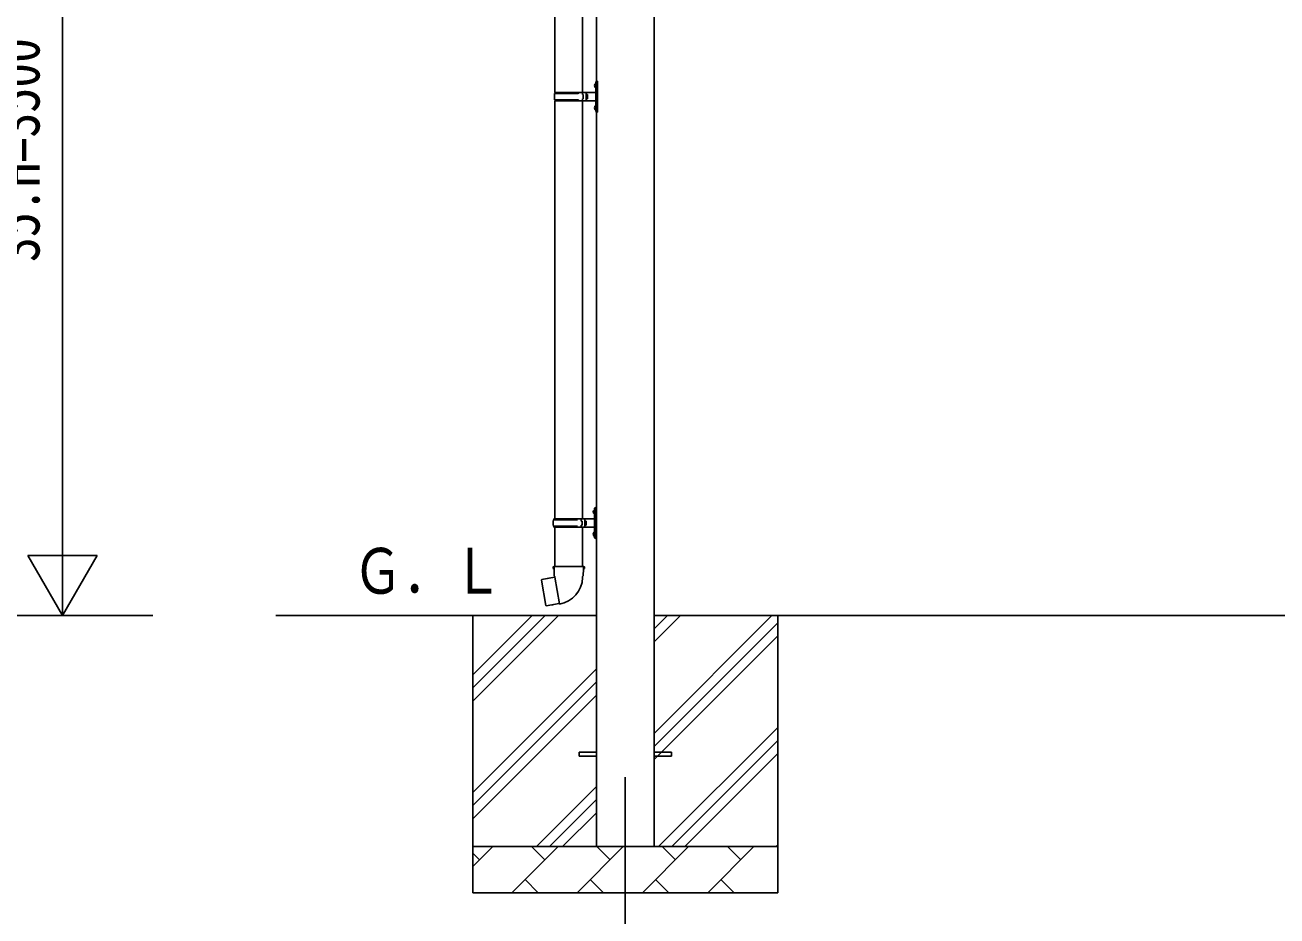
# Model space of a CAD drawing. Units: millimetres, scale not verified. Extents: x -12615 to 12615, y -8910 to 8910.
# Drawn here: x -4059 to -1348, y -5632 to -3705 of the extents above; entities that cross this region are included whole.
import ezdxf
from ezdxf.enums import TextEntityAlignment as Align

# ---------------------------------------------------------------- set-up
doc = ezdxf.new("R2010")
doc.units = ezdxf.units.MM
doc.header["$LTSCALE"] = 40
for name, color, linetype in [('0-3_YKK_12', 2, 'Continuous'), ('0-4_YKK_13', 4, 'Continuous'), ('0-5_YKK_A1', 4, 'Continuous'), ('0-6_YKK_D', 6, 'Continuous')]:
    doc.layers.add(name, color=color, linetype=linetype)
doc.styles.add('ＭＳ ゴシック', font='')
doc.styles.get('ＭＳ ゴシック').set_extended_font_data('MS Gothic')

msp = doc.modelspace()

# ---------------------------------------------------------------- linework, layer by layer
at = {"layer": '0-3_YKK_12'}
msp.add_line((-2759.22, -5332.18), (-2759.22, -5832.18), dxfattribs=at)
at = {"layer": '0-4_YKK_13'}
for p, q in [((-2911.72, -2946.18), (-2911.72, -3850.68)), ((-2851.72, -2946.18), (-2851.72, -3850.68)), ((-2825.52, -3833.54), (-2823.47, -3834.53)), ((-2824.25, -3831.53), (-2823.62, -3831.53)), ((-2824.25, -3831.53), (-2824.25, -3839.83)), ((-2824.25, -3839.83), (-2823.62, -3839.83)), ((-2823.62, -3831.53), (-2823.62, -3839.83)), ((-2823.62, -3831.53), (-2823.22, -3831.93)), ((-2823.62, -3839.83), (-2823.22, -3839.43)), ((-2823.47, -3834.53), (-2822.86, -3835.68)), ((-2823.22, -3827.68), (-2820.22, -3826.18)), ((-2823.22, -3827.68), (-2823.22, -3859.68)), ((-2823.22, -3831.93), (-2823.22, -3839.43)), ((-2820.22, -3826.18), (-2820.22, -3859.68)), ((-2820.22, -3826.18), (-2819.22, -3826.18)), ((-2819.22, -3826.18), (-2819.22, -3859.68)), ((-2912.22, -3852.68), (-2861.88, -3852.68)), ((-2912.22, -3866.68), (-2861.88, -3866.68)), ((-2911.72, -3868.68), (-2911.72, -4773.18)), ((-2911.22, -3850.68), (-2825.22, -3850.68)), ((-2911.22, -3850.68), (-2911.22, -3852.68)), ((-2911.22, -3868.68), (-2911.22, -3866.68)), ((-2911.22, -3868.68), (-2825.22, -3868.68)), ((-2852.22, -3850.68), (-2852.22, -3855.18)), ((-2852.22, -3855.18), (-2850.22, -3855.18)), ((-2852.22, -3868.68), (-2852.22, -3864.18)), ((-2852.22, -3864.18), (-2850.22, -3864.18)), ((-2851.72, -3868.68), (-2851.72, -4773.18)), ((-2850.22, -3855.18), (-2850.22, -3859.68)), ((-2850.22, -3864.18), (-2850.22, -3859.68)), ((-2844.22, -3850.68), (-2844.22, -3859.68)), ((-2844.22, -3855.18), (-2841.22, -3855.18)), ((-2844.22, -3868.68), (-2844.22, -3859.68)), ((-2844.22, -3864.18), (-2841.22, -3864.18)), ((-2841.22, -3855.18), (-2841.22, -3859.68)), ((-2841.22, -3864.18), (-2841.22, -3859.68)), ((-2823.22, -3891.68), (-2823.22, -3859.68)), ((-2820.22, -3893.18), (-2820.22, -3859.68)), ((-2819.22, -3893.18), (-2819.22, -3859.68)), ((-2825.52, -3881.54), (-2823.47, -3882.53)), ((-2824.25, -3879.53), (-2823.62, -3879.53)), ((-2824.25, -3879.53), (-2824.25, -3887.83)), ((-2824.25, -3887.83), (-2823.62, -3887.83)), ((-2823.62, -3879.53), (-2823.62, -3887.83)), ((-2823.62, -3879.53), (-2823.22, -3879.93)), ((-2823.62, -3887.83), (-2823.22, -3887.43)), ((-2823.47, -3882.53), (-2822.86, -3883.68)), ((-2823.22, -3879.93), (-2823.22, -3887.43)), ((-2823.22, -3891.68), (-2820.22, -3893.18)), ((-2820.22, -3893.18), (-2819.22, -3893.18)), ((-2828.02, -4756.04), (-2825.97, -4757.03)), ((-2826.75, -4754.03), (-2826.12, -4754.03)), ((-2826.75, -4754.03), (-2826.75, -4762.33)), ((-2826.75, -4762.33), (-2826.12, -4762.33)), ((-2826.12, -4754.03), (-2826.12, -4762.33)), ((-2826.12, -4754.03), (-2825.72, -4754.43)), ((-2826.12, -4762.33), (-2825.72, -4761.93)), ((-2825.97, -4757.03), (-2825.36, -4758.18)), ((-2825.72, -4750.18), (-2822.72, -4748.68)), ((-2825.72, -4750.18), (-2825.72, -4782.18)), ((-2825.72, -4754.43), (-2825.72, -4761.93)), ((-2822.72, -4748.68), (-2822.72, -4782.18)), ((-2822.72, -4748.68), (-2821.72, -4748.68)), ((-2821.72, -4748.68), (-2821.72, -4782.18)), ((-2914.72, -4775.18), (-2864.38, -4775.18)), ((-2914.72, -4789.18), (-2864.38, -4789.18)), ((-2913.72, -4773.18), (-2827.72, -4773.18)), ((-2913.72, -4773.18), (-2913.72, -4775.18)), ((-2913.72, -4791.18), (-2913.72, -4789.18)), ((-2913.72, -4791.18), (-2827.72, -4791.18)), ((-2911.72, -4791.18), (-2911.72, -4876.11)), ((-2854.72, -4773.18), (-2854.72, -4777.68)), ((-2854.72, -4777.68), (-2852.72, -4777.68)), ((-2854.72, -4791.18), (-2854.72, -4786.68)), ((-2854.72, -4786.68), (-2852.72, -4786.68)), ((-2852.72, -4777.68), (-2852.72, -4782.18)), ((-2852.72, -4786.68), (-2852.72, -4782.18)), ((-2851.72, -4791.18), (-2851.72, -4876.11)), ((-2846.72, -4773.18), (-2846.72, -4782.18)), ((-2846.72, -4777.68), (-2843.72, -4777.68)), ((-2846.72, -4791.18), (-2846.72, -4782.18)), ((-2846.72, -4786.68), (-2843.72, -4786.68)), ((-2843.72, -4777.68), (-2843.72, -4782.18)), ((-2843.72, -4786.68), (-2843.72, -4782.18)), ((-2825.72, -4814.18), (-2825.72, -4782.18)), ((-2822.72, -4815.68), (-2822.72, -4782.18)), ((-2821.72, -4815.68), (-2821.72, -4782.18)), ((-2828.02, -4804.04), (-2825.97, -4805.03)), ((-2826.75, -4802.03), (-2826.12, -4802.03)), ((-2826.75, -4802.03), (-2826.75, -4810.33)), ((-2826.75, -4810.33), (-2826.12, -4810.33)), ((-2826.12, -4802.03), (-2826.12, -4810.33)), ((-2826.12, -4802.03), (-2825.72, -4802.43)), ((-2826.12, -4810.33), (-2825.72, -4809.93)), ((-2825.97, -4805.03), (-2825.36, -4806.18)), ((-2825.72, -4802.43), (-2825.72, -4809.93)), ((-2825.72, -4814.18), (-2822.72, -4815.68)), ((-2822.72, -4815.68), (-2821.72, -4815.68)), ((-2913.57, -4876.11), (-2915.72, -4876.89)), ((-2915.72, -4876.89), (-2915.72, -4880.51)), ((-2913.57, -4876.11), (-2881.72, -4876.11)), ((-2913.57, -4876.11), (-2913.48, -4881.33)), ((-2849.87, -4876.11), (-2881.72, -4876.11)), ((-2849.87, -4876.11), (-2847.72, -4876.89)), ((-2847.72, -4876.89), (-2847.72, -4880.51)), ((-2940.18, -4904.56), (-2940.99, -4905.73)), ((-2940.99, -4905.73), (-2931.37, -4960.29)), ((-2912.31, -4899.31), (-2940.18, -4904.56)), ((-2927.44, -4901.96), (-2927.65, -4902.2)), ((-2915.72, -4880.51), (-2913.48, -4881.33)), ((-2913.48, -4881.33), (-2913.22, -4896.11)), ((-2913.22, -4896.11), (-2911.87, -4898.11)), ((-2901.95, -4956.61), (-2912.09, -4899.13)), ((-2912.06, -4898.31), (-2912.06, -4899.02)), ((-2911.87, -4898.11), (-2911.9, -4898.12)), ((-2851.53, -4898.05), (-2851.6, -4900.21)), ((-2850.22, -4896.11), (-2851.53, -4898.05)), ((-2847.72, -4880.51), (-2849.96, -4881.33)), ((-2917.34, -4959.2), (-2917.62, -4959.05)), ((-2901.65, -4957.37), (-2901.89, -4956.71)), ((-2859.22, -5277.68), (-2821.72, -5277.68)), ((-2859.22, -5286.68), (-2859.22, -5277.68)), ((-2696.72, -5277.68), (-2659.22, -5277.68)), ((-2659.22, -5286.68), (-2659.22, -5277.68)), ((-2859.22, -5286.68), (-2821.72, -5286.68)), ((-2696.72, -5286.68), (-2659.22, -5286.68))]:
    msp.add_line(p, q, dxfattribs=at)
for points in [[(-2825.52, -3837.83), (-2823.47, -3836.83), (-2822.86, -3835.68)], [(-2825.52, -3885.83), (-2823.47, -3884.83), (-2822.86, -3883.68)], [(-2828.02, -4760.33), (-2825.97, -4759.33), (-2825.36, -4758.18)], [(-2828.02, -4808.33), (-2825.97, -4807.33), (-2825.36, -4806.18)], [(-2849.87, -4876.11), (-2849.96, -4881.33), (-2850.22, -4896.11)], [(-2925.19, -4901.74), (-2925.47, -4901.59), (-2927.44, -4901.96)], [(-2902.22, -4956.51), (-2930.21, -4961.11), (-2931.37, -4960.29)], [(-2915.16, -4958.64), (-2915.37, -4958.88), (-2917.34, -4959.2)]]:
    msp.add_lwpolyline(points, dxfattribs=at)
for centre, radius, start, end in [((-2819.92, -3835.68), 6, 136.21765, 223.78235), ((-2825.22, -3848.68), 2, 270, 359.99998), ((-2863.47, -3859.68), 49.25, 171.82876, 180.00002), ((-2863.47, -3859.68), 49.25, 180.00002, 188.17127), ((-2861.88, -3850.68), 2, 270, 359.99998), ((-2861.88, -3868.68), 2, 0.00005, 90.00004), ((-2825.22, -3870.68), 2, 0.00005, 90.00004), ((-2819.92, -3883.68), 6, 136.21765, 223.78235), ((-2822.42, -4758.18), 6, 136.21765, 223.78235), ((-2865.97, -4782.18), 49.25, 171.82876, 180.00002), ((-2865.97, -4782.18), 49.25, 180.00002, 188.17127), ((-2864.38, -4773.18), 2, 270, 359.99998), ((-2864.38, -4791.18), 2, 0.00005, 90.00004), ((-2827.72, -4771.18), 2, 270, 359.99998), ((-2827.72, -4793.18), 2, 0.00005, 90.00004), ((-2822.42, -4806.18), 6, 136.21765, 223.78235), ((-2912.36, -4899.02), 0.3, 280.66842, 0), ((-2911.86, -4898.31), 0.2, 100, 180), ((-2911.87, -4898.11), 60.3, 279.96938, 358), ((-2902.17, -4956.81), 0.3, 20, 99.33158), ((-2901.46, -4957.3), 0.2, 200, 279.96938)]:
    msp.add_arc(centre, radius, start, end, dxfattribs=at)
at = {"layer": '0-5_YKK_A1'}
for p, q in [((-2821.72, -2684.68), (-2821.72, -5482.18)), ((-2696.72, -5482.18), (-2696.72, -2684.68)), ((-2821.72, -4982.18), (-3515.88, -4982.18)), ((-3089.22, -4982.18), (-3089.22, -5582.18)), ((-3089.22, -5167.23), (-2904.17, -4982.18)), ((-3089.22, -5138.95), (-2932.45, -4982.18)), ((-3089.22, -5110.67), (-2960.74, -4982.18)), ((-1021.72, -4982.18), (-2696.72, -4982.18)), ((-2696.72, -5237.28), (-2441.62, -4982.18)), ((-2696.72, -5039.29), (-2639.61, -4982.18)), ((-2696.72, -5011.01), (-2667.89, -4982.18)), ((-2429.22, -4982.18), (-2429.22, -5582.18)), ((-2696.72, -5265.57), (-2429.22, -4998.07)), ((-2696.72, -5293.85), (-2429.22, -5026.35)), ((-3089.22, -5365.22), (-2821.72, -5097.72)), ((-3089.22, -5393.51), (-2821.72, -5126.01)), ((-3089.22, -5421.79), (-2821.72, -5154.29)), ((-2687.06, -5482.18), (-2429.22, -5224.34)), ((-2658.78, -5482.18), (-2429.22, -5252.62)), ((-2630.49, -5482.18), (-2429.22, -5280.91)), ((-2951.62, -5482.18), (-2821.72, -5352.28)), ((-2923.33, -5482.18), (-2821.72, -5380.57)), ((-2895.05, -5482.18), (-2821.72, -5408.85)), ((-3089.22, -5482.18), (-2429.22, -5482.18)), ((-3089.22, -5525.08), (-3046.32, -5482.18)), ((-3074.88, -5510.74), (-3089.22, -5496.4)), ((-3004.9, -5582.18), (-2904.9, -5482.18)), ((-2933.46, -5510.74), (-2962.01, -5482.18)), ((-2863.48, -5582.18), (-2763.48, -5482.18)), ((-2792.03, -5510.74), (-2820.59, -5482.18)), ((-2722.06, -5582.18), (-2622.06, -5482.18)), ((-2650.61, -5510.74), (-2679.17, -5482.18)), ((-2580.64, -5582.18), (-2480.64, -5482.18)), ((-2509.19, -5510.74), (-2537.75, -5482.18)), ((-2432.5, -5482.18), (-2429.22, -5478.9)), ((-2976.35, -5553.63), (-2947.8, -5582.18)), ((-2834.93, -5553.63), (-2806.37, -5582.18)), ((-2693.51, -5553.63), (-2664.95, -5582.18)), ((-2552.09, -5553.63), (-2523.53, -5582.18)), ((-2429.22, -5582.18), (-3089.22, -5582.18))]:
    msp.add_line(p, q, dxfattribs=at)
at = {"layer": '0-6_YKK_D'}
for p, q in [((-3977.82, -4832.18), (-3977.82, -2832.18)), ((-3977.82, -4982.18), (-3977.82, -4722.38)), ((-3977.82, -4982.18), (-4052.82, -4852.28)), ((-3902.82, -4852.28), (-4052.82, -4852.28)), ((-3977.82, -4982.18), (-3902.82, -4852.28)), ((-3781.86, -4982.18), (-5178.82, -4982.18)), ((-3781.86, -4982.18), (-3978.82, -4982.18))]:
    msp.add_line(p, q, dxfattribs=at)

# ---------------------------------------------------------------- texts
at = {"layer": '0-5_YKK_A1', "style": 'ＭＳ ゴシック', "width": 0.8}
msp.add_text('Ｇ．Ｌ', height=98.97, dxfattribs=at).set_placement((-3349.08, -4964.61), align=Align.BOTTOM_LEFT)
at = {"layer": '0-6_YKK_D', "style": 'ＭＳ ゴシック', "width": 0.8}
msp.add_text('35:H=3500', height=98.97, rotation=90, dxfattribs=at).set_placement((-3997.82, -4217.38), align=Align.BOTTOM_LEFT)

doc.saveas('drawing.dxf')
